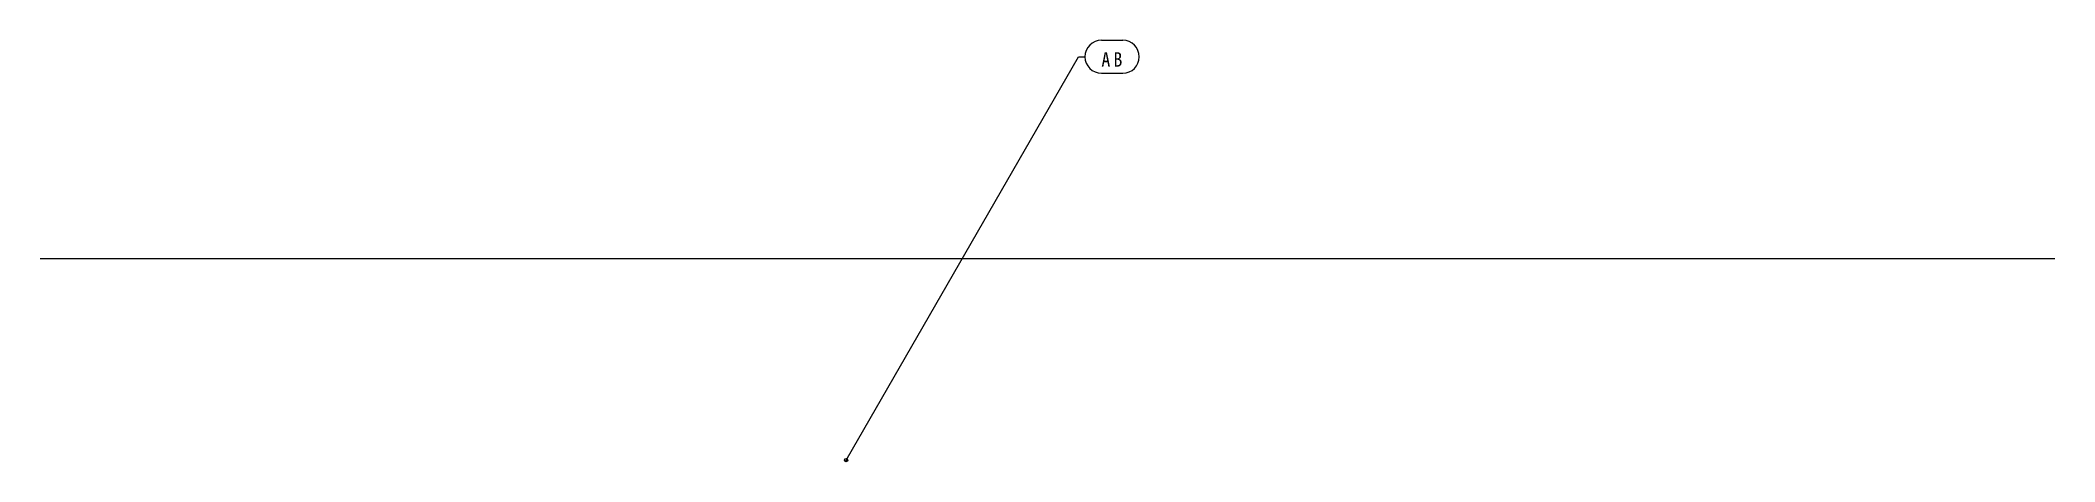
# Model space of a CAD drawing. Units: millimetres at full size, sheet at 1:100. Extents: x -15551 to 15061, y -6576 to -179.
import ezdxf

# ---------------------------------------------------------------- set-up
doc = ezdxf.new("R2010")
doc.units = ezdxf.units.MM
doc.header["$LTSCALE"] = 100
doc.header["$PDMODE"] = 32
doc.header["$PDSIZE"] = 50
doc.layers.add('0-0', color=7, linetype='Continuous')
doc.styles.add('ＭＳ ゴシック', font='')
doc.styles.get('ＭＳ ゴシック').set_extended_font_data('MS Gothic')

msp = doc.modelspace()

# ---------------------------------------------------------------- linework, layer by layer
at = {"layer": '0-0'}
for p, q in [((574.5, -178.6), (899.5, -178.6)), ((574.5, -678.6), (899.5, -678.6)), ((-15551, -3489.8), (15061.2, -3489.8))]:
    msp.add_line(p, q, dxfattribs=at)
msp.add_lwpolyline([(-3306.1, -6551), (228.7, -428.6), (324.5, -428.6)], dxfattribs=at)
for centre, start, end in [((574.5, -428.6), 90, 270), ((899.5, -428.6), 270, 90)]:
    msp.add_arc(centre, 250, start, end, dxfattribs=at)
msp.add_point((-3306.1, -6551), dxfattribs=at)

# ---------------------------------------------------------------- texts
at = {"layer": '0-0', "insert": (574.5, -578.6), "char_height": 219.9, "attachment_point": 7, "style": 'ＭＳ ゴシック'}
msp.add_mtext('\\T1.36;\\W0.9;AB', dxfattribs=at)

doc.saveas('drawing.dxf')
